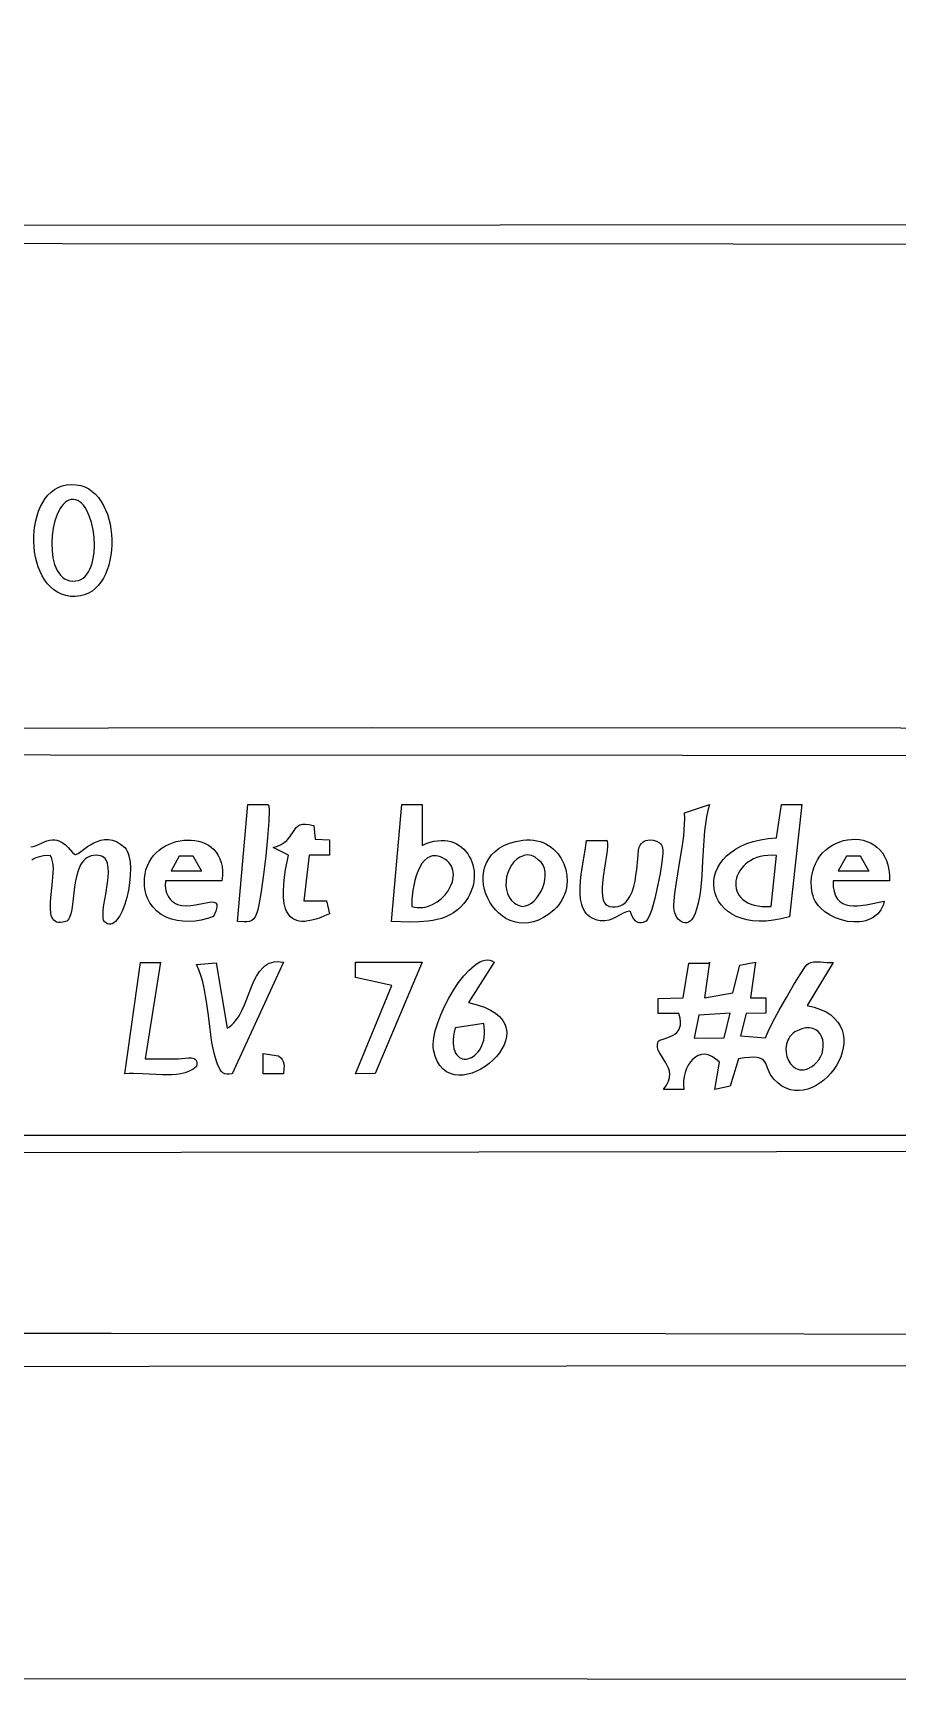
# Model space of a CAD drawing. Header units: millimetres. Extents: x 175 to 239, y 0 to 181.
# Drawn here: x 210.45 to 220.45, y 92.22 to 111.29 of the extents above; entities that cross this region are included whole.
import ezdxf

# ---------------------------------------------------------------- set-up
doc = ezdxf.new("R2010")
doc.units = ezdxf.units.MM
doc.layers.get('0').update_dxf_attribs({"linetype": 'CONTINUOUS'})

msp = doc.modelspace()

# ---------------------------------------------------------------- linework, layer by layer
at = {"color": 5}
for points in [[(235.371497, 177.207364), (235.639608, 96.170718), (235.012387, 96.174191), (234.384876, 96.174687), (233.129151, 96.170718), (231.872766, 96.16675), (231.244428, 96.167246), (230.616049, 96.170718), (230.605466, 96.167191), (227.399705, 96.189157), (224.191299, 96.205335), (220.981239, 96.216552), (217.770518, 96.223635), (211.35106, 96.228706), (204.940863, 96.227163), (198.261782, 96.228761), (191.58204, 96.229368), (188.242541, 96.224855), (184.903621, 96.21476), (181.565527, 96.197308), (178.228509, 96.170718), (178.468398, 170.197664)], [(177.946286, 95.821468), (235.960636, 95.870857), (235.982375, 95.916167), (236.000269, 95.962138), (236.014773, 96.008771), (236.026341, 96.056065), (236.042492, 96.152638), (236.052359, 96.251857), (236.072109, 96.545795), (236.085514, 96.841396), (236.093255, 97.138424), (236.096015, 97.43664), (236.094475, 97.735807), (236.089318, 98.035688), (236.070879, 98.636637), (236.020609, 99.836633), (235.99969, 100.431878), (235.992672, 100.727479), (235.988859, 101.021417), (235.985331, 101.024944), (235.97319, 103.779252), (235.969566, 106.533518), (235.97206, 109.287702), (235.978275, 112.041762)], [(181.213011, 103.166307), (207.734865, 103.173363), (207.802747, 103.176091), (207.869141, 103.183284), (207.999448, 103.205113), (208.129756, 103.226941), (208.19615, 103.234134), (208.264032, 103.236863), (214.37751, 103.243808), (220.492642, 103.242154), (223.550104, 103.237483), (226.607112, 103.229917), (229.663376, 103.21921), (232.718606, 103.205113), (232.749254, 103.182458), (232.789162, 103.145581), (232.823778, 103.109366), (232.838551, 103.088696), (232.838551, 98.347359), (232.838551, 98.347359), (181.142456, 98.287387)], [(210.422606, 101.861552), (210.449604, 101.867288), (210.47595, 101.876021), (210.581232, 101.922323), (210.609129, 101.93209), (210.638297, 101.939273), (210.669057, 101.942942), (210.701728, 101.942167), (210.724886, 101.938521), (210.746762, 101.931853), (210.786836, 101.911244), (210.822279, 101.883938), (210.853423, 101.853532), (210.904134, 101.797804), (210.924364, 101.779676), (210.933342, 101.774619), (210.941617, 101.772834), (210.953383, 101.776497), (210.969929, 101.786593), (211.015976, 101.820734), (211.076989, 101.864549), (211.112242, 101.886738), (211.150197, 101.90733), (211.190509, 101.924987), (211.232831, 101.938371), (211.276817, 101.946142), (211.322121, 101.946963), (211.368397, 101.939495), (211.415297, 101.922399), (211.462477, 101.894338), (211.50959, 101.853973), (211.525011, 101.835073), (211.53825, 101.812333), (211.549377, 101.786084), (211.558462, 101.756662), (211.570788, 101.689634), (211.575791, 101.613918), (211.574035, 101.532188), (211.566083, 101.447114), (211.552498, 101.361368), (211.533843, 101.277622), (211.510683, 101.198547), (211.483579, 101.126816), (211.453096, 101.065099), (211.419797, 101.01607), (211.402267, 100.997147), (211.384244, 100.982398), (211.365799, 100.972157), (211.347002, 100.966757), (211.327923, 100.966532), (211.308633, 100.971817), (211.289202, 100.982945), (211.269701, 101.00025), (211.269701, 100.996722), (211.26092, 101.033846), (211.258821, 101.079398), (211.262066, 101.131884), (211.269315, 101.189813), (211.290475, 101.316021), (211.311593, 101.446073), (211.318791, 101.508807), (211.321963, 101.568023), (211.319771, 101.622225), (211.310877, 101.669922), (211.303498, 101.690864), (211.293941, 101.709619), (211.28204, 101.726001), (211.267627, 101.739823), (211.250534, 101.750898), (211.230595, 101.75904), (211.207641, 101.764063), (211.181506, 101.765778), (211.149886, 101.763712), (211.121074, 101.757684), (211.09492, 101.747948), (211.071277, 101.734759), (211.049995, 101.71837), (211.030926, 101.699038), (211.013922, 101.677016), (210.998833, 101.652558), (210.97381, 101.597356), (210.954667, 101.535466), (210.940217, 101.468926), (210.92927, 101.399771), (210.913133, 101.26176), (210.896748, 101.137723), (210.885491, 101.086034), (210.870607, 101.043947), (210.861433, 101.027141), (210.850906, 101.013498), (210.838878, 101.003274), (210.8252, 100.996722), (210.793736, 100.988826), (210.766013, 100.985476), (210.741823, 100.986422), (210.720959, 100.991417), (210.703213, 101.000209), (210.688379, 101.012551), (210.676249, 101.028192), (210.666616, 101.046883), (210.659271, 101.068375), (210.654009, 101.092418), (210.648901, 101.147163), (210.649632, 101.209121), (210.654544, 101.276299), (210.670274, 101.418333), (210.682821, 101.557308), (210.683754, 101.620662), (210.678915, 101.677267), (210.666644, 101.725128), (210.657204, 101.745156), (210.645284, 101.76225), (210.570807, 101.757505), (210.538024, 101.751722), (210.508024, 101.743798), (210.480668, 101.733834), (210.455814, 101.721927), (210.433324, 101.708179)]]:
    msp.add_lwpolyline(points, dxfattribs=at)
at = {"color": 1}
msp.add_lwpolyline([(238.720772, 115.729246), (238.719805, 105.133013), (238.733006, 94.537355), (238.707827, 94.304386), (238.672381, 94.068417), (238.623811, 93.833105), (238.559256, 93.602105), (238.475858, 93.379074), (238.370756, 93.167667), (238.309173, 93.067466), (238.241092, 92.971542), (238.166156, 92.880353), (238.084006, 92.794355), (238.087006, 92.797355), (238.087006, 92.797355), (237.955977, 92.683794), (237.808272, 92.579433), (237.647465, 92.485501), (237.477131, 92.40323), (237.300844, 92.333849), (237.122178, 92.278589), (236.944707, 92.238681), (236.772006, 92.215355), (177.043006, 92.247355)], dxfattribs=at)
at = {"color": 5}
for points in [[(234.083857, 108.831922), (179.713704, 108.860145), (179.812482, 109.0577), (233.875718, 109.068284), (233.934285, 109.064777), (233.983095, 109.054118), (234.003893, 109.046041), (234.022314, 109.0361), (234.038378, 109.024267), (234.052107, 109.010516), (234.063521, 108.994823), (234.07264, 108.977161), (234.079485, 108.957504), (234.084078, 108.935827), (234.086586, 108.886307), (234.080329, 108.828395)], [(210.835784, 106.052031), (210.894241, 106.057289), (210.949227, 106.054857), (211.000747, 106.045213), (211.048801, 106.028832), (211.093393, 106.006191), (211.134525, 105.977765), (211.172201, 105.94403), (211.206421, 105.905463), (211.23719, 105.86254), (211.264509, 105.815736), (211.288381, 105.765529), (211.30881, 105.712393), (211.325796, 105.656805), (211.339343, 105.599241), (211.349454, 105.540178), (211.356131, 105.48009), (211.359377, 105.419455), (211.359194, 105.358748), (211.355585, 105.298445), (211.348552, 105.239023), (211.338098, 105.180957), (211.324226, 105.124724), (211.306938, 105.070799), (211.286237, 105.01966), (211.262125, 104.971781), (211.234606, 104.927638), (211.20368, 104.887709), (211.169352, 104.852469), (211.131623, 104.822394), (211.090497, 104.79796), (211.045976, 104.779643), (210.998062, 104.767919), (210.937372, 104.761441), (210.880316, 104.762846), (210.826889, 104.771647), (210.777086, 104.787357), (210.730903, 104.809487), (210.688336, 104.837551), (210.64938, 104.87106), (210.61403, 104.909527), (210.582281, 104.952463), (210.554131, 104.999383), (210.529573, 105.049796), (210.508603, 105.103217), (210.491217, 105.159157), (210.47741, 105.217128), (210.467178, 105.276644), (210.460516, 105.337215), (210.45742, 105.398355), (210.457885, 105.459575), (210.461907, 105.520389), (210.46948, 105.580308), (210.480602, 105.638845), (210.495266, 105.695511), (210.513469, 105.74982), (210.535206, 105.801283), (210.560472, 105.849414), (210.589264, 105.893723), (210.621576, 105.933724), (210.657403, 105.968929), (210.696743, 105.99885), (210.739589, 106.022999), (210.785937, 106.040889), (210.835784, 106.052031)], [(210.8887, 105.882698), (210.864132, 105.875841), (210.840732, 105.864097), (210.818553, 105.84781), (210.797647, 105.827321), (210.778066, 105.802976), (210.759863, 105.775115), (210.727801, 105.710223), (210.701877, 105.635387), (210.682511, 105.553354), (210.670122, 105.466865), (210.665127, 105.378666), (210.667946, 105.291501), (210.678997, 105.208113), (210.698699, 105.131247), (210.711925, 105.096117), (210.72747, 105.063647), (210.745387, 105.034178), (210.765729, 105.008056), (210.788547, 104.985621), (210.813894, 104.967218), (210.841822, 104.95319), (210.872384, 104.943879), (210.905631, 104.939628), (210.941617, 104.940781), (210.973014, 104.946737), (211.001756, 104.957754), (211.027894, 104.973477), (211.051481, 104.993553), (211.07257, 105.017625), (211.091213, 105.04534), (211.107461, 105.076343), (211.121369, 105.110279), (211.132986, 105.146794), (211.142367, 105.185533), (211.154628, 105.268265), (211.158568, 105.355637), (211.154607, 105.444812), (211.143163, 105.532954), (211.124655, 105.617226), (211.099502, 105.694789), (211.068121, 105.762809), (211.050227, 105.792352), (211.030932, 105.818446), (211.01029, 105.840735), (210.988353, 105.858865), (210.965174, 105.872481), (210.940803, 105.881228), (210.915295, 105.884752), (210.8887, 105.882698)], [(232.598661, 98.523748), (232.598661, 102.912307), (181.378817, 102.940529), (181.378817, 98.523748), (232.598661, 98.523748)], [(213.171174, 102.35139), (213.174975, 102.344453), (213.177809, 102.331822), (213.180759, 102.290921), (213.177072, 102.1567), (213.163051, 101.971878), (213.141629, 101.759605), (213.115743, 101.543032), (213.088327, 101.345311), (213.062316, 101.189592), (213.050755, 101.134719), (213.040647, 101.099028), (213.023276, 101.058892), (213.002888, 101.02996), (212.979441, 101.010537), (212.952893, 100.998927), (212.923203, 100.993435), (212.89033, 100.992367), (212.814869, 100.996722), (212.934813, 102.35139), (213.171174, 102.35139)], [(214.952704, 102.35139), (214.952704, 101.878667), (214.999074, 101.899381), (215.044203, 101.915352), (215.088005, 101.926779), (215.130395, 101.933858), (215.171289, 101.936787), (215.210603, 101.935764), (215.248251, 101.930988), (215.28415, 101.922654), (215.318214, 101.910962), (215.350358, 101.896108), (215.380499, 101.878291), (215.408552, 101.857707), (215.434432, 101.834555), (215.458054, 101.809033), (215.479334, 101.781338), (215.498187, 101.751667), (215.514528, 101.720219), (215.528274, 101.68719), (215.539338, 101.65278), (215.547638, 101.617184), (215.553087, 101.580602), (215.555602, 101.54323), (215.555097, 101.505267), (215.551489, 101.466909), (215.544693, 101.428355), (215.534623, 101.389803), (215.521195, 101.351449), (215.504326, 101.313492), (215.483929, 101.276129), (215.459921, 101.239558), (215.432217, 101.203977), (215.400732, 101.169583), (215.359879, 101.13214), (215.31683, 101.100227), (215.271786, 101.073419), (215.224949, 101.051292), (215.17652, 101.033424), (215.126702, 101.019391), (215.075694, 101.008768), (215.0237, 101.001132), (214.917557, 100.993125), (214.809884, 100.991982), (214.596398, 100.996722), (214.716342, 102.35139), (214.952704, 102.35139)], [(218.279401, 102.35139), (218.259708, 102.28244), (218.243902, 102.208404), (218.231403, 102.13007), (218.221633, 102.048221), (218.207963, 101.877124), (218.198262, 101.701396), (218.187899, 101.527322), (218.172244, 101.361186), (218.160986, 101.283058), (218.146668, 101.209271), (218.128712, 101.14061), (218.106539, 101.077861), (218.090939, 101.045721), (218.073515, 101.0205), (218.054674, 101.001842), (218.034826, 100.989391), (218.014379, 100.982789), (217.99374, 100.981681), (217.973318, 100.985709), (217.953522, 100.994517), (217.934759, 101.007749), (217.917438, 101.025048), (217.901967, 101.046057), (217.888754, 101.07042), (217.878208, 101.09778), (217.870736, 101.12778), (217.866748, 101.160065), (217.86665, 101.194278), (217.877599, 101.321802), (217.895369, 101.452467), (217.940293, 101.719917), (217.961907, 101.855048), (217.979264, 101.990013), (217.989592, 102.123986), (217.991255, 102.190342), (217.990123, 102.25614), (218.279401, 102.35139)], [(219.348318, 102.35139), (219.203679, 101.053167), (219.108007, 101.028324), (219.017491, 101.011687), (218.932204, 101.002779), (218.852217, 101.001125), (218.777602, 101.006248), (218.70843, 101.017673), (218.644773, 101.034922), (218.586703, 101.057521), (218.534292, 101.084993), (218.487611, 101.116862), (218.446732, 101.152652), (218.411727, 101.191887), (218.382667, 101.23409), (218.359624, 101.278787), (218.34267, 101.3255), (218.331876, 101.373754), (218.327315, 101.423072), (218.329057, 101.472978), (218.337175, 101.522997), (218.351741, 101.572653), (218.372825, 101.621469), (218.4005, 101.668968), (218.434837, 101.714676), (218.475909, 101.758116), (218.523786, 101.798812), (218.578541, 101.836288), (218.640245, 101.870068), (218.70897, 101.899675), (218.784787, 101.924635), (218.867769, 101.944469), (218.957987, 101.958704), (219.055512, 101.966862), (219.111957, 102.35139), (219.348318, 102.35139)], [(213.696814, 102.107973), (213.714453, 101.952751), (213.880258, 101.942167), (213.880258, 101.765778), (213.643897, 101.765778), (213.583925, 101.236611), (213.84498, 101.236611), (213.880258, 101.088444), (213.823684, 101.062423), (213.770963, 101.041132), (213.721977, 101.024403), (213.676612, 101.012067), (213.63475, 101.003955), (213.596275, 100.999899), (213.561072, 100.999731), (213.529024, 101.003282), (213.500014, 101.010382), (213.473926, 101.020864), (213.450645, 101.03456), (213.430053, 101.051299), (213.412035, 101.070915), (213.396474, 101.093237), (213.383253, 101.118099), (213.372258, 101.14533), (213.356476, 101.206228), (213.348197, 101.274583), (213.346492, 101.349046), (213.35043, 101.428269), (213.35908, 101.510902), (213.371514, 101.595597), (213.404008, 101.765778), (213.227619, 101.853973), (213.279009, 101.869421), (213.321567, 101.888761), (213.356549, 101.911171), (213.385211, 101.935828), (213.40881, 101.961912), (213.428599, 101.9886), (213.461775, 102.040504), (213.494786, 102.084967), (213.514369, 102.102353), (213.537678, 102.115414), (213.565968, 102.123329), (213.600496, 102.125274), (213.642516, 102.12043), (213.693286, 102.107973)], [(212.634952, 101.469445), (211.982312, 101.469445), (211.978674, 101.410079), (211.980452, 101.382938), (211.984958, 101.356997), (211.992441, 101.331882), (212.003148, 101.307222), (212.017328, 101.282645), (212.035229, 101.257778), (212.054258, 101.237477), (212.074845, 101.220715), (212.096814, 101.20723), (212.119985, 101.196758), (212.169229, 101.183798), (212.221154, 101.179726), (212.27434, 101.182434), (212.327367, 101.189813), (212.427254, 101.210153), (212.471273, 101.218896), (212.509447, 101.223878), (212.540355, 101.222989), (212.552641, 101.219684), (212.562577, 101.214122), (212.569986, 101.206037), (212.574691, 101.195167), (212.576513, 101.181248), (212.575276, 101.164016), (212.56291, 101.118561), (212.536174, 101.056694), (212.466449, 101.031648), (212.395421, 101.013424), (212.323939, 101.002062), (212.252849, 100.997604), (212.183, 101.000091), (212.115238, 101.009565), (212.050412, 101.026067), (211.989368, 101.049639), (211.932954, 101.080321), (211.882019, 101.118155), (211.837408, 101.163182), (211.79997, 101.215444), (211.784206, 101.244301), (211.770553, 101.274983), (211.759116, 101.307493), (211.750003, 101.341838), (211.743318, 101.378023), (211.739168, 101.416052), (211.737658, 101.455932), (211.738896, 101.497667), (211.74485, 101.549109), (211.755857, 101.597576), (211.771554, 101.643028), (211.791578, 101.685425), (211.815565, 101.724726), (211.843153, 101.760891), (211.873978, 101.793881), (211.907678, 101.823656), (211.943889, 101.850175), (211.982249, 101.873398), (212.022394, 101.893285), (212.063961, 101.909797), (212.106588, 101.922893), (212.149911, 101.932533), (212.193568, 101.938677), (212.237195, 101.941285), (212.280429, 101.940317), (212.322907, 101.935733), (212.364266, 101.927493), (212.404144, 101.915557), (212.442177, 101.899885), (212.478002, 101.880436), (212.511256, 101.857171), (212.541576, 101.83005), (212.568599, 101.799032), (212.591962, 101.764078), (212.611302, 101.725147), (212.626256, 101.6822), (212.636461, 101.635196), (212.641554, 101.584096), (212.641172, 101.528859), (212.634952, 101.469445)], [(216.480233, 101.134305), (216.419176, 101.084128), (216.358562, 101.044352), (216.298666, 101.014423), (216.239765, 100.993787), (216.182135, 100.981889), (216.126052, 100.978175), (216.071794, 100.982092), (216.019637, 100.993084), (215.969856, 101.010598), (215.92273, 101.034079), (215.878533, 101.062973), (215.837543, 101.096726), (215.800035, 101.134784), (215.766288, 101.176592), (215.736576, 101.221597), (215.711176, 101.269243), (215.690366, 101.318977), (215.674421, 101.370245), (215.663617, 101.422492), (215.658232, 101.475163), (215.658542, 101.527706), (215.664823, 101.579565), (215.677351, 101.630187), (215.696404, 101.679017), (215.722257, 101.7255), (215.755187, 101.769084), (215.795471, 101.809212), (215.843385, 101.845332), (215.899206, 101.876889), (215.963209, 101.903329), (216.035672, 101.924097), (216.116871, 101.938639), (216.160085, 101.94242), (216.201722, 101.942629), (216.241734, 101.939438), (216.280072, 101.933017), (216.31669, 101.923537), (216.351539, 101.911168), (216.384572, 101.896081), (216.41574, 101.878447), (216.444997, 101.858435), (216.472293, 101.836217), (216.497582, 101.811962), (216.520816, 101.785842), (216.560925, 101.728688), (216.59224, 101.666118), (216.614376, 101.599497), (216.626952, 101.530189), (216.629586, 101.459557), (216.621895, 101.388967), (216.614058, 101.354114), (216.603496, 101.319783), (216.590162, 101.286144), (216.574008, 101.253368), (216.554986, 101.221626), (216.533048, 101.191088), (216.508146, 101.161924), (216.480233, 101.134305)], [(217.090539, 101.938639), (217.096786, 101.907253), (217.097691, 101.866968), (217.094275, 101.81922), (217.087562, 101.765447), (217.048205, 101.518834), (217.035348, 101.396725), (217.034206, 101.340999), (217.037953, 101.29074), (217.047611, 101.247386), (217.054977, 101.228746), (217.064204, 101.212371), (217.075421, 101.198441), (217.088756, 101.187134), (217.104335, 101.178631), (217.122289, 101.173111), (217.156031, 101.168377), (217.187216, 101.167897), (217.215952, 101.171419), (217.24235, 101.178692), (217.266518, 101.189463), (217.288565, 101.203481), (217.308601, 101.220494), (217.326734, 101.240249), (217.357731, 101.28698), (217.382428, 101.341659), (217.401699, 101.40227), (217.416417, 101.466799), (217.427456, 101.533229), (217.435689, 101.599545), (217.44723, 101.723776), (217.458027, 101.823366), (217.46533, 101.858884), (217.475067, 101.882195), (217.489432, 101.900325), (217.505818, 101.915116), (217.523847, 101.926704), (217.543142, 101.935222), (217.563326, 101.940805), (217.584021, 101.943587), (217.625438, 101.941285), (217.664375, 101.929393), (217.697813, 101.908984), (217.711527, 101.895922), (217.722735, 101.881134), (217.731059, 101.864754), (217.736122, 101.846917), (217.737817, 101.82392), (217.736453, 101.787958), (217.725539, 101.684805), (217.705365, 101.552795), (217.677914, 101.407267), (217.645172, 101.263559), (217.609122, 101.137006), (217.590477, 101.084957), (217.57175, 101.042948), (217.553188, 101.012898), (217.544046, 101.002956), (217.535039, 100.996722), (217.509454, 100.987023), (217.486794, 100.982632), (217.466841, 100.982901), (217.44938, 100.987186), (217.434192, 100.99484), (217.421061, 101.005218), (217.400101, 101.031559), (217.384764, 101.061042), (217.373312, 101.088499), (217.36401, 101.108764), (217.359623, 101.114583), (217.355122, 101.116667), (217.335544, 101.115167), (217.316399, 101.110955), (217.278834, 101.096106), (217.202546, 101.052726), (217.161508, 101.031056), (217.116997, 101.013975), (217.067856, 101.004914), (217.041187, 101.004464), (217.012927, 101.007305), (216.97827, 101.014192), (216.946962, 101.024159), (216.918861, 101.03704), (216.893823, 101.05267), (216.871705, 101.070885), (216.852363, 101.091517), (216.835654, 101.114403), (216.821435, 101.139377), (216.809562, 101.166273), (216.799891, 101.194925), (216.786584, 101.256841), (216.780368, 101.3238), (216.780094, 101.394479), (216.784616, 101.467557), (216.792786, 101.541709), (216.815482, 101.687947), (216.839005, 101.822609), (216.854177, 101.935112), (217.087011, 101.935112)], [(220.360791, 101.469445), (219.708152, 101.469445), (219.711203, 101.401096), (219.721319, 101.343678), (219.737956, 101.296378), (219.760572, 101.258384), (219.788625, 101.228886), (219.821571, 101.207073), (219.858869, 101.192132), (219.899975, 101.183253), (219.944347, 101.179625), (219.991442, 101.180435), (220.091632, 101.192128), (220.300819, 101.233083), (220.290861, 101.196691), (220.277671, 101.163536), (220.261468, 101.133548), (220.242473, 101.106655), (220.220903, 101.082788), (220.19698, 101.061877), (220.170923, 101.04385), (220.142951, 101.028637), (220.113284, 101.016169), (220.082141, 101.006374), (220.049743, 100.999183), (220.016309, 100.994524), (219.94721, 100.992523), (219.876603, 100.999809), (219.806244, 101.015817), (219.73789, 101.039986), (219.673298, 101.07175), (219.614224, 101.110548), (219.562427, 101.155816), (219.539806, 101.1807), (219.519663, 101.20699), (219.502218, 101.234616), (219.487689, 101.263508), (219.476298, 101.293594), (219.468263, 101.324806), (219.459119, 101.390331), (219.456543, 101.452585), (219.460119, 101.511503), (219.469427, 101.567017), (219.48405, 101.619061), (219.503571, 101.667568), (219.52757, 101.712472), (219.55563, 101.753707), (219.587334, 101.791205), (219.622263, 101.8249), (219.659999, 101.854727), (219.700125, 101.880617), (219.742222, 101.902505), (219.785872, 101.920324), (219.830658, 101.934008), (219.876162, 101.94349), (219.921966, 101.948704), (219.967651, 101.949582), (220.0128, 101.946059), (220.056995, 101.938068), (220.099818, 101.925542), (220.140852, 101.908415), (220.179677, 101.88662), (220.215876, 101.860091), (220.249032, 101.828762), (220.278726, 101.792565), (220.304541, 101.751434), (220.326058, 101.705303), (220.342859, 101.654105), (220.354527, 101.597774), (220.360644, 101.536242), (220.360791, 101.469445)], [(212.39859, 101.585861), (212.30334, 101.755195), (212.141063, 101.755195), (212.045812, 101.585861), (212.402118, 101.585861)], [(214.832759, 101.173111), (214.863848, 101.164958), (214.894858, 101.160226), (214.925667, 101.158737), (214.956156, 101.160316), (214.986202, 101.164786), (215.015686, 101.171972), (215.072483, 101.193782), (215.125579, 101.224335), (215.17401, 101.262222), (215.216807, 101.306031), (215.253006, 101.354351), (215.281639, 101.405771), (215.30174, 101.458882), (215.312343, 101.512272), (215.313781, 101.53863), (215.312482, 101.564529), (215.308325, 101.589793), (215.30119, 101.614245), (215.290955, 101.637708), (215.277501, 101.660007), (215.260705, 101.680965), (215.240448, 101.700405), (215.216608, 101.718152), (215.189065, 101.734028), (215.163192, 101.745675), (215.138477, 101.753619), (215.114899, 101.75804), (215.092437, 101.759122), (215.07107, 101.757047), (215.050779, 101.751996), (215.031541, 101.744152), (215.013337, 101.733697), (214.979947, 101.705684), (214.950444, 101.669412), (214.92466, 101.62634), (214.902433, 101.577924), (214.883595, 101.525622), (214.867982, 101.470892), (214.855428, 101.415189), (214.845768, 101.359973), (214.834468, 101.256827), (214.832759, 101.173111)], [(216.123927, 101.758723), (216.083345, 101.742883), (216.046495, 101.718656), (216.013716, 101.687246), (215.985351, 101.649858), (215.96174, 101.607694), (215.943224, 101.561959), (215.930145, 101.513858), (215.922843, 101.464594), (215.92166, 101.415371), (215.926936, 101.367394), (215.939013, 101.321866), (215.958231, 101.279992), (215.984932, 101.242975), (216.019458, 101.21202), (216.039761, 101.199192), (216.062147, 101.188331), (216.086661, 101.179587), (216.113343, 101.173111), (216.148347, 101.177661), (216.182865, 101.19066), (216.216329, 101.211132), (216.248171, 101.238099), (216.277821, 101.270586), (216.304712, 101.307615), (216.328274, 101.348209), (216.347941, 101.391392), (216.363142, 101.436188), (216.37331, 101.48162), (216.377877, 101.52671), (216.376273, 101.570482), (216.367931, 101.611961), (216.352282, 101.650168), (216.328757, 101.684127), (216.296788, 101.712861), (216.258864, 101.742407), (216.238993, 101.753293), (216.218295, 101.761368), (216.196604, 101.766467), (216.173757, 101.768424), (216.149586, 101.767074), (216.123927, 101.76225)], [(219.051984, 101.76225), (219.001641, 101.764776), (218.953836, 101.763269), (218.90863, 101.758), (218.86608, 101.749235), (218.826246, 101.737243), (218.789186, 101.722292), (218.75496, 101.704649), (218.723625, 101.684584), (218.695241, 101.662364), (218.669867, 101.638257), (218.647561, 101.612531), (218.628382, 101.585455), (218.612389, 101.557296), (218.599641, 101.528322), (218.590195, 101.498802), (218.584113, 101.469004), (218.581451, 101.439195), (218.582269, 101.409644), (218.586625, 101.380618), (218.594579, 101.352387), (218.606189, 101.325218), (218.621513, 101.299378), (218.640612, 101.275137), (218.663543, 101.252762), (218.690365, 101.232521), (218.721137, 101.214682), (218.755918, 101.199514), (218.794767, 101.187284), (218.837741, 101.178261), (218.884902, 101.172712), (218.936306, 101.170906), (218.992012, 101.173111), (219.051984, 101.76225)], [(220.120902, 101.585861), (220.025652, 101.755195), (219.863374, 101.755195), (219.768124, 101.585861), (220.12443, 101.585861)], [(211.92234, 100.527527), (211.745951, 99.409221), (211.938656, 99.409221), (212.134007, 99.409221), (212.170442, 99.410351), (212.209193, 99.414292), (212.247613, 99.417902), (212.283056, 99.41804), (212.312876, 99.411563), (212.324852, 99.404863), (212.334429, 99.39533), (212.341278, 99.382573), (212.345067, 99.366198), (212.345467, 99.345814), (212.342146, 99.321026), (212.300782, 99.290193), (212.256308, 99.266015), (212.209084, 99.24779), (212.159473, 99.234816), (212.107836, 99.226389), (212.054535, 99.221807), (211.944389, 99.221367), (211.720044, 99.235698), (211.611634, 99.239226), (211.559635, 99.23762), (211.50959, 99.232832), (211.693034, 100.523999), (211.925868, 100.523999)], [(212.567924, 100.520472), (212.694924, 99.761999), (212.722598, 99.779934), (212.748181, 99.800517), (212.771835, 99.82352), (212.793723, 99.848719), (212.832846, 99.904796), (212.866848, 99.966941), (212.897026, 100.033343), (212.924678, 100.102195), (212.977587, 100.240013), (213.00544, 100.305361), (213.035954, 100.365925), (213.070427, 100.419894), (213.110155, 100.46546), (213.132395, 100.484527), (213.156435, 100.500816), (213.182438, 100.514099), (213.210566, 100.524151), (213.24098, 100.530746), (213.273843, 100.533658), (213.309317, 100.53266), (213.347563, 100.527527), (212.751369, 99.232832), (212.718351, 99.228835), (212.690294, 99.229965), (212.666536, 99.236056), (212.646417, 99.246943), (212.629274, 99.26246), (212.614447, 99.282441), (212.601273, 99.306722), (212.589091, 99.335137), (212.56717, 99.393596), (212.548666, 99.457363), (212.533024, 99.525707), (212.519693, 99.597902), (212.497747, 99.750926), (212.478407, 99.910607), (212.457247, 100.071114), (212.429844, 100.226619), (212.41242, 100.300674), (212.391776, 100.371292), (212.36736, 100.437745), (212.338618, 100.499305), (212.567924, 100.520472)], [(214.952702, 100.527525), (214.409427, 99.239887), (214.18012, 99.23283), (214.599924, 100.25589), (214.18012, 100.351136), (214.18012, 100.527525), (214.952702, 100.527525)], [(215.78526, 100.527527), (215.488926, 100.058332), (215.587555, 100.034567), (215.672227, 100.005954), (215.743619, 99.973023), (215.802409, 99.9363), (215.849275, 99.896314), (215.884895, 99.853593), (215.909945, 99.808663), (215.925103, 99.762054), (215.931048, 99.714292), (215.928456, 99.665906), (215.918006, 99.617422), (215.900374, 99.56937), (215.876239, 99.522276), (215.846278, 99.476668), (215.811169, 99.433075), (215.77159, 99.392023), (215.728217, 99.354041), (215.681729, 99.319656), (215.632802, 99.289396), (215.582116, 99.263789), (215.530347, 99.243363), (215.478173, 99.228645), (215.426272, 99.220163), (215.375321, 99.218445), (215.325997, 99.224018), (215.278979, 99.237411), (215.234944, 99.259151), (215.19457, 99.289765), (215.158534, 99.329783), (215.127514, 99.37973), (215.102187, 99.440135), (215.083231, 99.511526), (215.079248, 99.541665), (215.078442, 99.574988), (215.08576, 99.649957), (215.103982, 99.73397), (215.131904, 99.824562), (215.168321, 99.919267), (215.21203, 100.01562), (215.261826, 100.111157), (215.316506, 100.203412), (215.374865, 100.289921), (215.435699, 100.368219), (215.497805, 100.43584), (215.559978, 100.49032), (215.590713, 100.511862), (215.621014, 100.529194), (215.650729, 100.542008), (215.679709, 100.549996), (215.707802, 100.55285), (215.734859, 100.550262), (215.760728, 100.541924), (215.78526, 100.527527)], [(218.279401, 100.527527), (218.219428, 100.114777), (218.547512, 100.171221), (218.628651, 100.492249), (218.812095, 100.527527), (218.752123, 100.114777), (218.93204, 100.114777), (218.93204, 99.938388), (218.702734, 99.931332), (218.635706, 99.673804), (218.924984, 99.652638), (218.956197, 99.724785), (219.012628, 99.836248), (219.086091, 99.972432), (219.168401, 100.118746), (219.251373, 100.260594), (219.326821, 100.383384), (219.386559, 100.472523), (219.407979, 100.499912), (219.422401, 100.513416), (219.45132, 100.524578), (219.484413, 100.529953), (219.520566, 100.531027), (219.558662, 100.529291), (219.636218, 100.523338), (219.673446, 100.522098), (219.708152, 100.523999), (219.40829, 100.026582), (219.491411, 100.006492), (219.564427, 99.98095), (219.627736, 99.950461), (219.681735, 99.915526), (219.726819, 99.876649), (219.763385, 99.83433), (219.791831, 99.789075), (219.812552, 99.741383), (219.825945, 99.69176), (219.832408, 99.640706), (219.832336, 99.588724), (219.826126, 99.536317), (219.814174, 99.483988), (219.796878, 99.432239), (219.774634, 99.381573), (219.747839, 99.332492), (219.716889, 99.285498), (219.682181, 99.241095), (219.644111, 99.199784), (219.603076, 99.162069), (219.559473, 99.128452), (219.513698, 99.099436), (219.466148, 99.075522), (219.41722, 99.057214), (219.36731, 99.045015), (219.316814, 99.039426), (219.26613, 99.04095), (219.215654, 99.05009), (219.165783, 99.067348), (219.116913, 99.093228), (219.06944, 99.128231), (219.023762, 99.17286), (219.000369, 99.20183), (218.982304, 99.230331), (218.957341, 99.284701), (218.93924, 99.333532), (218.929753, 99.355108), (218.91837, 99.374384), (218.903886, 99.391056), (218.885097, 99.404818), (218.8608, 99.415366), (218.829789, 99.422395), (218.790862, 99.4256), (218.742814, 99.424676), (218.684442, 99.419318), (218.61454, 99.409221), (218.51929, 99.091721), (218.339373, 99.052915), (218.39229, 99.370415), (218.348315, 99.409366), (218.305246, 99.436789), (218.263406, 99.453472), (218.223121, 99.460208), (218.184718, 99.457787), (218.148521, 99.447), (218.114857, 99.428637), (218.08405, 99.403488), (218.056426, 99.372345), (218.032311, 99.335999), (218.012031, 99.295239), (217.99591, 99.250857), (217.984275, 99.203642), (217.977451, 99.154387), (217.975764, 99.103881), (217.979539, 99.052915), (217.746706, 99.052915), (217.780215, 99.102427), (217.802289, 99.148048), (217.814306, 99.190186), (217.817647, 99.229249), (217.813691, 99.265646), (217.803819, 99.299784), (217.789409, 99.332072), (217.771841, 99.362919), (217.732753, 99.421919), (217.697592, 99.480052), (217.684934, 99.509813), (217.677397, 99.540582), (217.676361, 99.572767), (217.683206, 99.606777), (217.689969, 99.615344), (217.702918, 99.622893), (217.743013, 99.637149), (217.794765, 99.653967), (217.849452, 99.677773), (217.875171, 99.693678), (217.898352, 99.712989), (217.917906, 99.736258), (217.932741, 99.764038), (217.941768, 99.796883), (217.943896, 99.835345), (217.938035, 99.879977), (217.923095, 99.931332), (217.683206, 99.931332), (217.683206, 100.107721), (217.972484, 100.114777), (218.039511, 100.516944), (218.275873, 100.516944)], [(218.515762, 99.938388), (218.155928, 99.913693), (218.099484, 99.645582), (218.448734, 99.652638), (218.515762, 99.938388)], [(215.665315, 99.818443), (215.333704, 99.765527), (215.322801, 99.715317), (215.315724, 99.66915), (215.312228, 99.626957), (215.312069, 99.588669), (215.314999, 99.554215), (215.320774, 99.523526), (215.329149, 99.496531), (215.339877, 99.473162), (215.352714, 99.453348), (215.367414, 99.437019), (215.383731, 99.424107), (215.401421, 99.41454), (215.420237, 99.40825), (215.439933, 99.405166), (215.460266, 99.405219), (215.480989, 99.408339), (215.501856, 99.414456), (215.522623, 99.423501), (215.543043, 99.435403), (215.562872, 99.450093), (215.599772, 99.487559), (215.616353, 99.510195), (215.63136, 99.535339), (215.644549, 99.562923), (215.655672, 99.592876), (215.664486, 99.625128), (215.670745, 99.659611), (215.674202, 99.696253), (215.674614, 99.734986), (215.671733, 99.775739), (215.665315, 99.818443)], [(219.514124, 99.36336), (219.542207, 99.396433), (219.564333, 99.432813), (219.580577, 99.471508), (219.591018, 99.511526), (219.595734, 99.551875), (219.594801, 99.591563), (219.588298, 99.629597), (219.576301, 99.664985), (219.558888, 99.696735), (219.536138, 99.723855), (219.508127, 99.745352), (219.474932, 99.760235), (219.436632, 99.767511), (219.393304, 99.766188), (219.345025, 99.755274), (219.291874, 99.733777), (219.26688, 99.719498), (219.24476, 99.703262), (219.225434, 99.685281), (219.208819, 99.66577), (219.194835, 99.644942), (219.183399, 99.623008), (219.16785, 99.57668), (219.16152, 99.528492), (219.163757, 99.480149), (219.173912, 99.433355), (219.191332, 99.389818), (219.215367, 99.351242), (219.245365, 99.319331), (219.280675, 99.295793), (219.300119, 99.287696), (219.320647, 99.282331), (219.342177, 99.279912), (219.364629, 99.280651), (219.38792, 99.284763), (219.41197, 99.29246), (219.436696, 99.303954), (219.462018, 99.319461), (219.487855, 99.339191), (219.514124, 99.36336)], [(213.347563, 99.232832), (213.111202, 99.232832), (213.111202, 99.469193), (213.291119, 99.440971), (213.316117, 99.421465), (213.333673, 99.400016), (213.344945, 99.376665), (213.351091, 99.351453), (213.353269, 99.324423), (213.352635, 99.295615), (213.347563, 99.232832)]]:
    msp.add_lwpolyline(points, close=True, dxfattribs=at)

doc.saveas('drawing.dxf')
